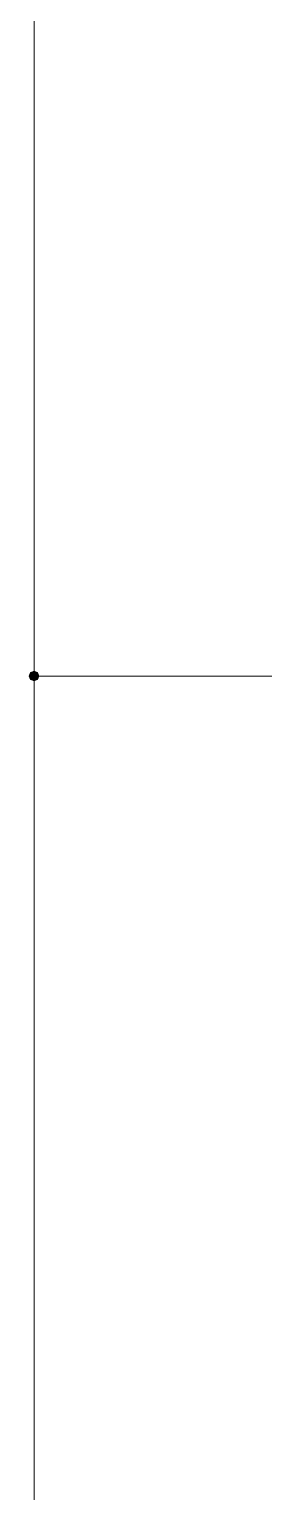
# Model space of a CAD drawing. Header units: inches. Extents: x -957 to 3394, y -3 to 3008.
# Drawn here: x 337.1 to 356.2, y 2068.8 to 2187.9 of the extents above; entities that cross this region are included whole.
import ezdxf

# ---------------------------------------------------------------- set-up
doc = ezdxf.new("R2010")
doc.units = ezdxf.units.IN
doc.header["$MEASUREMENT"] = 0
doc.layers.add('PDF_0', color=7, linetype='Continuous')

msp = doc.modelspace()

# ---------------------------------------------------------------- linework, layer by layer
at = {"layer": 'PDF_0', "lineweight": 0}
for points in [[(337.5, 2235.59), (337.5, 2235.2), (337.5, 2136.02), (337.5, 2135.63)], [(395.88, 2135.23), (337.49, 2135.23), (395.89, 2135.23)], [(337.5, 2134.84), (337.5, 2134.45), (337.5, 2057.32), (337.5, 2056.92)]]:
    msp.add_lwpolyline(points, dxfattribs=at)
for points in [[(337.5, 2135.23), (337.22, 2135.51), (337.1, 2135.23)], [(337.5, 2135.23), (337.22, 2135.51), (337.1, 2135.23)], [(337.5, 2135.23), (337.1, 2135.23), (337.22, 2134.96)], [(337.5, 2135.23), (337.1, 2135.23), (337.22, 2134.96)], [(337.5, 2135.63), (337.22, 2135.51), (337.5, 2135.23)], [(337.5, 2135.63), (337.22, 2135.51), (337.5, 2135.23)], [(337.5, 2135.23), (337.22, 2134.96), (337.5, 2134.84)], [(337.5, 2135.23), (337.22, 2134.96), (337.5, 2134.84)], [(337.77, 2135.51), (337.5, 2135.63), (337.5, 2135.23)], [(337.77, 2135.51), (337.5, 2135.63), (337.5, 2135.23)], [(337.89, 2135.23), (337.77, 2135.51), (337.5, 2135.23)], [(337.89, 2135.23), (337.77, 2135.51), (337.5, 2135.23)], [(337.77, 2134.96), (337.5, 2135.23), (337.5, 2134.84)], [(337.89, 2135.23), (337.5, 2135.23), (337.77, 2134.96)], [(337.77, 2134.96), (337.5, 2135.23), (337.5, 2134.84)], [(337.89, 2135.23), (337.5, 2135.23), (337.77, 2134.96)]]:
    msp.add_lwpolyline(points, close=True, dxfattribs=at)
at = {"layer": 'PDF_0', "lineweight": 0, "transparency": 33554559}
for points in [[(337.5, 2135.23), (337.22, 2135.51), (337.1, 2135.23)], [(337.5, 2135.23), (337.22, 2135.51), (337.1, 2135.23)], [(337.5, 2135.23), (337.1, 2135.23), (337.22, 2134.96)], [(337.5, 2135.23), (337.1, 2135.23), (337.22, 2134.96)], [(337.5, 2135.63), (337.22, 2135.51), (337.5, 2135.23)], [(337.5, 2135.63), (337.22, 2135.51), (337.5, 2135.23)], [(337.5, 2135.23), (337.22, 2134.96), (337.5, 2134.84)], [(337.5, 2135.23), (337.22, 2134.96), (337.5, 2134.84)], [(337.77, 2135.51), (337.5, 2135.63), (337.5, 2135.23)], [(337.77, 2135.51), (337.5, 2135.63), (337.5, 2135.23)], [(337.89, 2135.23), (337.77, 2135.51), (337.5, 2135.23)], [(337.89, 2135.23), (337.77, 2135.51), (337.5, 2135.23)], [(337.77, 2134.96), (337.5, 2135.23), (337.5, 2134.84)], [(337.89, 2135.23), (337.5, 2135.23), (337.77, 2134.96)], [(337.77, 2134.96), (337.5, 2135.23), (337.5, 2134.84)], [(337.89, 2135.23), (337.5, 2135.23), (337.77, 2134.96)]]:
    msp.add_solid(points, dxfattribs=at)

doc.saveas('drawing.dxf')
